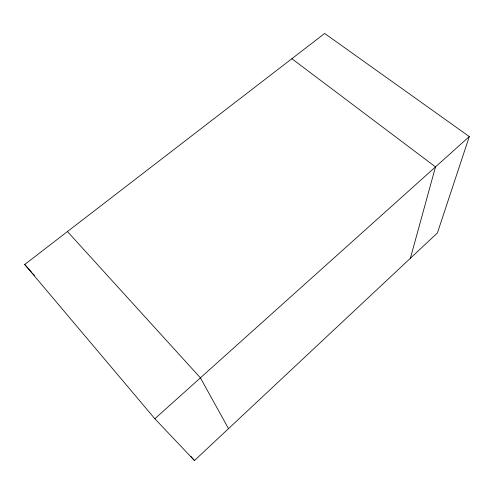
<?xml version="1.0" encoding="UTF-8"?>
<svg xmlns="http://www.w3.org/2000/svg" width="494" height="494" viewBox="0 0 494 494"><rect width="100%" height="100%" fill="white"/><g stroke="black" fill="none" stroke-linecap="round" stroke-linejoin="round"><path stroke-width="0.74" d="M410.378 258.276L435.504 166.898L291.868 58.718M469.3 136.572L437.406 232.958L194.451 460.544L154.85 418.745L24.7 264.494L324.663 33.456L469.3 136.572L154.85 418.745M67.462 231.556L200.422 377.848L228.512 428.638M24.7 264.494L31.906 272.509M32.931 273.651L34.475 275.374M190.974 456.431L194.451 460.544"/></g></svg>
